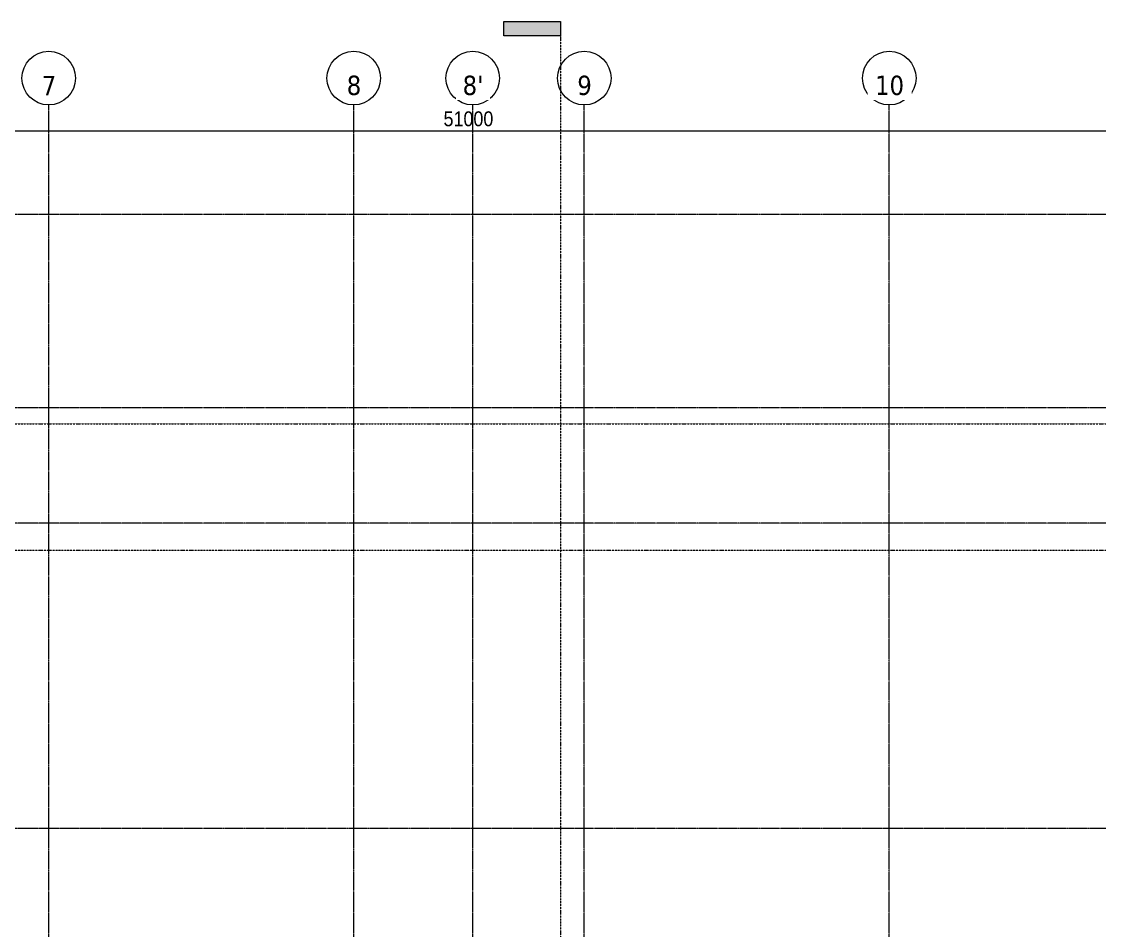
# Model space of a CAD drawing. Header units: millimetres. Extents: x 25998 to 252958, y -15958 to 83425.
# Drawn here: x 68423 to 97403, y 58993 to 83425 of the extents above; entities that cross this region are included whole.
import ezdxf

# ---------------------------------------------------------------- set-up
doc = ezdxf.new("R2010")
doc.units = ezdxf.units.MM
doc.linetypes.add('Dash Dot 3_16_', pattern=[7.9375, 4.7625, -1.5875, 0, -1.5875])
doc.linetypes.add('Grid Line', pattern=[22.225, 12.7, -3.175, 3.175, -3.175])
for name, color, linetype, lineweight in [('A-ANNO-DIMS', 211, 'Continuous', 9), ('A-ANNO-DIMS-160', 211, 'Continuous', 9), ('G-ANNO-SYMB', 111, 'Continuous', 9), ('G-ANNO-SYMB-1', 111, 'Dash Dot 3_16_', 18), ('S-GRID-1', 1, 'Grid Line', 9), ('S-GRID-IDEN', 1, 'Continuous', 9)]:
    doc.layers.add(name, color=color, linetype=linetype, lineweight=lineweight)
doc.styles.add('Tahoma_B', font='tahomabd_0.ttf', dxfattribs={"height": 520})
doc.styles.add('UTM Avo', font='UTM Avo.ttf', dxfattribs={"width": 0.9, "height": 400})
doc.dimstyles.new('1_Dim_chi_tiet_2_5', dxfattribs={"dimscale": 304.8, "dimtxt": 399.720379, "dimasz": 0.629921, "dimexe": 0.524934, "dimexo": 0.0625, "dimgap": 0.052493, "dimtad": 1, "dimdec": 0, "dimrnd": 5, "dimzin": 0, "dimdsep": 46, "dimtxsty": 'UTM Avo', "dimblk1": 'OBLIQUE', "dimblk2": 'OBLIQUE', "dimsah": 1, "dimcen": 0.09, "dimdle": 0.524934, "dimazin": 0, "dimtfac": 1, "dimtdec": 4, "dimtix": 1, "dimtmove": 0, "dimatfit": 3, "dimfxl": 1.049869, "dimfxlon": 1, "dimtvp": 1, "dimtolj": 1, "dimtzin": 0, "dimarcsym": 2})

# ---------------------------------------------------------------- blocks, each defined once
blk = doc.blocks.new('Grid - M_Grid Head - Circle-353313-TKCS_MB TẦNG HẦM')
at = {"layer": 'S-GRID-IDEN'}
blk.add_circle((0, 0), 4.5, dxfattribs=at)
blk = doc.blocks.new('Section - 3_32_ x 3_8_-4701953-TKCS_MB TẦNG HẦM')
at = {"layer": 'G-ANNO-SYMB'}
blk.add_hatch(color=256, dxfattribs=at).paths.add_polyline_path([(0, 9.525), (0, 0), (-2.38125, 0), (-2.38125, 9.525)])
for p, q in [((0, 9.525), (-2.38125, 9.525)), ((-2.38125, 9.525), (-2.38125, 0)), ((0, 0), (0, 9.525)), ((-2.38125, 0), (0, 0))]:
    blk.add_line(p, q, dxfattribs=at)
blk = doc.blocks.new('DIMBLOCK66-TKCS_MB TẦNG HẦM')
at = {"layer": 'A-ANNO-DIMS-160'}
for p, q in [((54953, 80811), (54953, 80331)), ((54953, 80491), (54953, 80811)), ((105953, 80811), (105953, 80331)), ((105953, 80491), (105953, 80811)), ((54793, 80491), (106113, 80491))]:
    blk.add_line(p, q, dxfattribs=at)
at = {"layer": 'A-ANNO-DIMS-160', "lineweight": 25}
for p, q in [((54953, 80491), (55049, 80587)), ((105953, 80491), (106049, 80587)), ((54953, 80491), (54857, 80395)), ((105953, 80491), (105857, 80395))]:
    blk.add_line(p, q, dxfattribs=at)
at = {"layer": 'A-ANNO-DIMS-160', "color": 0, "insert": (79768, 81011), "char_height": 400, "width": 1643.29, "attachment_point": 1, "line_spacing_factor": 1.110334, "style": 'UTM Avo'}
blk.add_mtext('51000', dxfattribs=at)
blk = doc.blocks.new('_Oblique')
at = {"color": 0, "linetype": 'ByBlock', "lineweight": -2}
blk.add_line((-0.5, -0.5), (0.5, 0.5), dxfattribs=at)

msp = doc.modelspace()

# ---------------------------------------------------------------- linework, layer by layer
at = {"layer": 'G-ANNO-SYMB-1'}
for p, q in [((82911.3, 83043.8), (82911.3, 10257.4)), ((26379.4, 72614.1), (134566.1, 72614.1)), ((26379.4, 69211.5), (134566.1, 69211.5))]:
    msp.add_line(p, q, dxfattribs=at)
at = {"layer": 'S-GRID-1'}
for p, q in [((128880.9, 78236.9), (31838.8, 78236.9)), ((69152.6, 16318.9), (69152.6, 77184.9)), ((77352.6, 16318.9), (77352.6, 77184.9)), ((80552.6, 16318.9), (80552.6, 77184.9)), ((83552.6, 16318.9), (83552.6, 77184.9)), ((91752.6, 16318.9), (91752.6, 77184.9)), ((128880.9, 73036.9), (31838.8, 73036.9)), ((128880.9, 69936.9), (31838.8, 69936.9)), ((128880.9, 61736.9), (31838.8, 61736.9))]:
    msp.add_line(p, q, dxfattribs=at)

# ---------------------------------------------------------------- block references
at = {"layer": 'G-ANNO-SYMB', "extrusion": (0, 0, -1), "xscale": 159.9999999999999, "yscale": 159.9999999999999, "zscale": 159.9999999999999, "rotation": 270.0000000000003}
msp.add_blockref('Section - 3_32_ x 3_8_-4701953-TKCS_MB TẦNG HẦM', (-82911.3, 83043.8), dxfattribs=at)
at = {"layer": 'S-GRID-IDEN', "xscale": 159.9999999999999, "yscale": 159.9999999999999, "zscale": 159.9999999999999}
for p in [(69152.6, 81904.9), (77352.6, 81904.9), (80552.6, 81904.9), (83552.6, 81904.9), (91752.6, 81904.9)]:
    msp.add_blockref('Grid - M_Grid Head - Circle-353313-TKCS_MB TẦNG HẦM', p, dxfattribs=at)

# ---------------------------------------------------------------- dimensions: what is measured, and where the dimension line sits
at = {"layer": 'A-ANNO-DIMS'}
dim = msp.add_linear_dim(base=(105952.6, 80491.3), p1=(54952.6, 80811.3), p2=(105952.6, 80811.3), dimstyle='1_Dim_chi_tiet_2_5', override={"dimpost": '<>', "dimfxl": 51000}, dxfattribs=at)
dim.commit()
dim.dimension.update_dxf_attribs({"geometry": 'DIMBLOCK66-TKCS_MB TẦNG HẦM', "text_midpoint": (80452.6, 80714.3)})

# ---------------------------------------------------------------- next in the draw order: texts
at = {"layer": 'S-GRID-IDEN', "char_height": 520, "attachment_point": 5, "line_spacing_factor": 0.996129, "style": 'Tahoma_B', "bg_fill": 3, "box_fill_scale": 1.25, "bg_fill_color": 256, "bg_fill_true_color": 13158600, "bg_fill_transparency": 0}
for s, insert, width in [('\\pt2031.9988,4063.9976,6096.0016,8128.0004,10159.9992,12191.998,14224.002,16256.0008,18287.9996,20319.9984,22352.0024,24384.0012,26416,28447.9988,30479.9976,32512.0016,34544.0004,36575.9992,38607.998,40640.002,42672.0008,44703.9996,46735.9984,48768.0024,50800.0012,52832,54863.9988,56895.9976,58928.0016,60960.0004,62991.9992,65023.998;7', (69160.1, 81705.1), 465.6), ('\\pt2031.9988,4063.9976,6096.0016,8128.0004,10159.9992,12191.998,14224.002,16256.0008,18287.9996,20319.9984,22352.0024,24384.0012,26416,28447.9988,30479.9976,32512.0016,34544.0004,36575.9992,38607.998,40640.002,42672.0008,44703.9996,46735.9984,48768.0024,50800.0012,52832,54863.9988,56895.9976,58928.0016,60960.0004,62991.9992,65023.998;8', (77360.1, 81705.1), 465.6), ("\\pt2031.9988,4063.9976,6096.0016,8128.0004,10159.9992,12191.998,14224.002,16256.0008,18287.9996,20319.9984,22352.0024,24384.0012,26416,28447.9988,30479.9976,32512.0016,34544.0004,36575.9992,38607.998,40640.002,42672.0008,44703.9996,46735.9984,48768.0024,50800.0012,52832,54863.9988,56895.9976,58928.0016,60960.0004,62991.9992,65023.998;8'", (80560.1, 81705.1), 656), ('\\pt2031.9988,4063.9976,6096.0016,8128.0004,10159.9992,12191.998,14224.002,16256.0008,18287.9996,20319.9984,22352.0024,24384.0012,26416,28447.9988,30479.9976,32512.0016,34544.0004,36575.9992,38607.998,40640.002,42672.0008,44703.9996,46735.9984,48768.0024,50800.0012,52832,54863.9988,56895.9976,58928.0016,60960.0004,62991.9992,65023.998;9', (83560.1, 81705.1), 465.6), ('\\pt2031.9988,4063.9976,6096.0016,8128.0004,10159.9992,12191.998,14224.002,16256.0008,18287.9996,20319.9984,22352.0024,24384.0012,26416,28447.9988,30479.9976,32512.0016,34544.0004,36575.9992,38607.998,40640.002,42672.0008,44703.9996,46735.9984,48768.0024,50800.0012,52832,54863.9988,56895.9976,58928.0016,60960.0004,62991.9992,65023.998;10', (91759.3, 81705.1), 921.6)]:
    msp.add_mtext(s, dxfattribs=dict(at, insert=insert, width=width))

# ---------------------------------------------------------------- next in the draw order: linework, layer by layer
at = {"layer": 'S-GRID-1'}
for p, q in [((69152.6, 77184.9), (69152.6, 81184.9)), ((77352.6, 77184.9), (77352.6, 81184.9)), ((80552.6, 77184.9), (80552.6, 81184.9)), ((83552.6, 77184.9), (83552.6, 81184.9)), ((91752.6, 77184.9), (91752.6, 81184.9))]:
    msp.add_line(p, q, dxfattribs=at)

doc.saveas('drawing.dxf')
